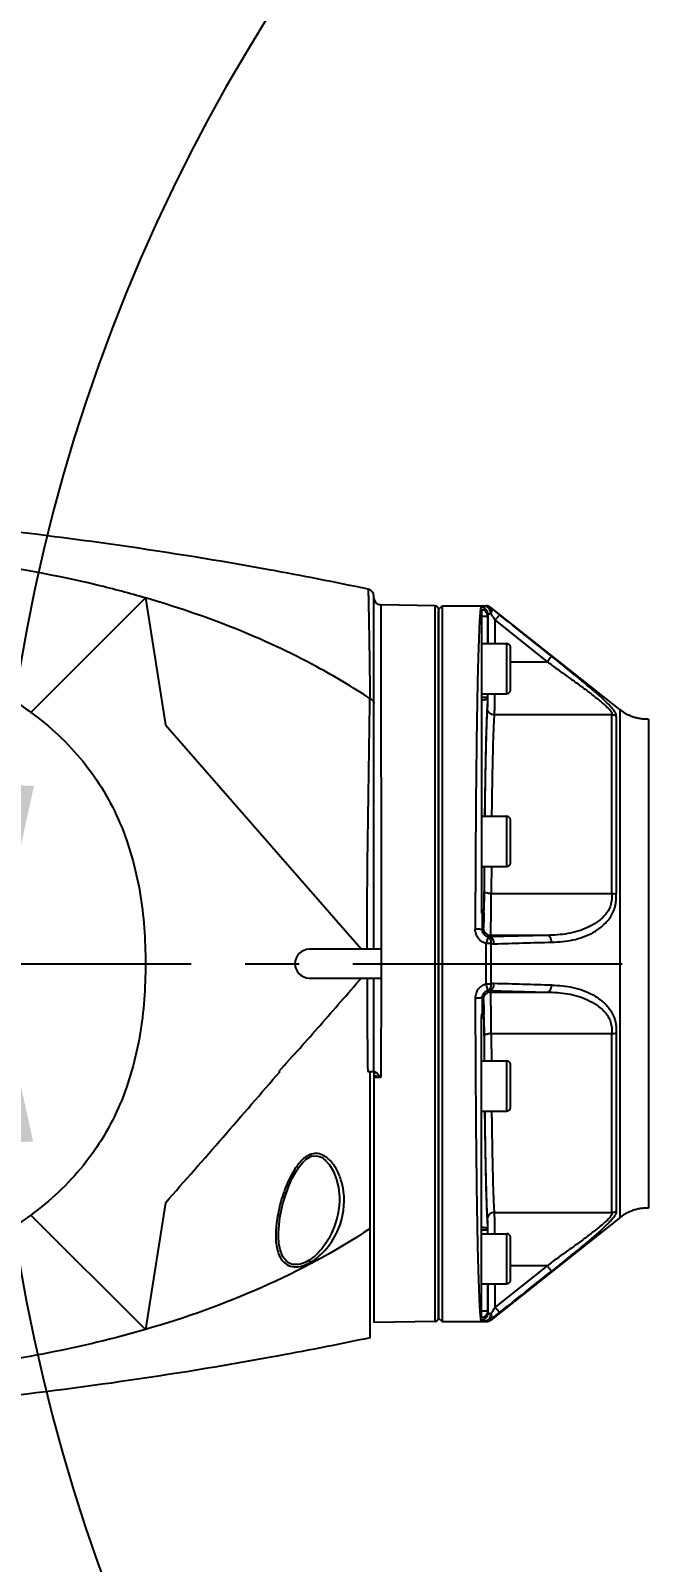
# Model space of a CAD drawing. Header units: millimetres. Extents: x 5828 to 6704, y 123 to 421.
# Drawn here: x 6567.3 to 6571.6, y 218.73 to 229.4 of the extents above; entities that cross this region are included whole.
import ezdxf

# ---------------------------------------------------------------- set-up
doc = ezdxf.new("R2010")
doc.units = ezdxf.units.MM
doc.linetypes.add('CENTER', pattern=[0.6, 0.375, -0.075, 0.075, -0.075])
for name, color, linetype in [('中心线', 7, 'Continuous'), ('外形图', 7, 'Continuous'), ('尺寸标注', 7, 'Continuous'), ('运动范围', 7, 'Continuous')]:
    doc.layers.add(name, color=color, linetype=linetype)
doc.styles.add('微软雅黑', font='msyh.ttc', dxfattribs={"height": 1.5})
doc.dimstyles.new('尺寸标注_1_20比例', dxfattribs={"dimtxt": 1.5, "dimasz": 1.25, "dimexe": 0.5, "dimexo": 0.4, "dimgap": 0.5, "dimtad": 1, "dimdec": 1, "dimlfac": 20, "dimdsep": 46, "dimtxsty": '微软雅黑', "dimcen": 0.09, "dimadec": 0, "dimazin": 0, "dimtp": 0.01, "dimtm": 0.01, "dimtfac": 1, "dimtdec": 1, "dimtofl": 0, "dimtmove": 0, "dimatfit": 3, "dimfxl": 1, "dimtolj": 1, "dimarcsym": 0})

# ---------------------------------------------------------------- blocks, each defined once
blk = doc.blocks.new('*D819')
at = {"layer": 'Defpoints', "color": 0}
for p in [(6584.351, 234.274), (6633.685, 232.46), (6518.548, 222.899), (6579.444, 222.899), (6638.115, 222.899)]:
    blk.add_point(p, dxfattribs=at)
at = {"layer": '尺寸标注', "color": 0, "lineweight": -2}
blk.add_arc((6579.444, 222.899), 12.388, 15.78, 174.2161, dxfattribs=at)
at = {"layer": '尺寸标注', "color": 0}
for points in [[(6591.162, 226.222), (6591.568, 226.315), (6591.644, 225.05)], [(6566.911, 224.158), (6567.327, 224.137), (6567.056, 222.899)]]:
    blk.add_solid(points, dxfattribs=at)
at = {"layer": '尺寸标注', "color": 0, "insert": (6578.253, 236.514), "char_height": 1.5, "attachment_point": 5, "rotation": 4.9981, "style": '微软雅黑'}
blk.add_mtext('\\A1;-\\A1;170%%d', dxfattribs=at)
blk = doc.blocks.new('*D820')
at = {"layer": 'Defpoints', "color": 0}
for p in [(6518.548, 222.899), (6579.444, 222.899), (6638.115, 222.899), (6633.684, 213.335), (6572.633, 212.545)]:
    blk.add_point(p, dxfattribs=at)
at = {"layer": '尺寸标注', "color": 0, "lineweight": -2}
blk.add_arc((6579.444, 222.899), 12.394, 185.7813, 344.2187, dxfattribs=at)
at = {"layer": '尺寸标注', "color": 0}
for points in [[(6567.321, 221.661), (6566.905, 221.64), (6567.05, 222.899)], [(6591.573, 219.482), (6591.167, 219.575), (6591.649, 220.747)]]:
    blk.add_solid(points, dxfattribs=at)
at = {"layer": '尺寸标注', "color": 0, "insert": (6578.475, 211.827), "char_height": 1.5, "attachment_point": 5, "rotation": 355, "style": '微软雅黑'}
blk.add_mtext('\\A1;+\\A1;170%%d', dxfattribs=at)

msp = doc.modelspace()

# ---------------------------------------------------------------- linework, layer by layer
at = {"layer": '中心线', "linetype": 'CENTER', "ltscale": 5}
msp.add_line((6518.5475, 222.8994), (6638.115, 222.8994), dxfattribs=at)
at = {"layer": '外形图', "color": 7, "linetype": 'Continuous'}
for p, q in [((6568.1038, 225.4473), (6567.3063, 224.65)), ((6568.1037, 225.4473), (6568.2437, 224.564)), ((6569.6937, 222.9993), (6569.6937, 225.4588)), ((6569.7428, 225.3985), (6569.7439, 222.9994)), ((6570.1191, 225.3919), (6569.7428, 225.3985)), ((6570.1191, 220.4068), (6570.1191, 225.3919)), ((6570.1437, 225.3674), (6570.1687, 225.3924)), ((6570.1437, 225.3674), (6570.1437, 220.4314)), ((6570.1437, 220.4318), (6570.1437, 225.3551)), ((6570.1687, 225.3924), (6570.1687, 220.4064)), ((6570.1687, 225.3924), (6570.4762, 225.3924)), ((6570.4437, 225.3601), (6570.4437, 223.2676)), ((6570.4762, 225.3872), (6570.4762, 225.3924)), ((6570.5073, 225.3815), (6570.5073, 225.3764)), ((6571.4076, 224.6676), (6570.5073, 225.3815)), ((6570.4854, 225.3173), (6570.4437, 225.3173)), ((6570.4854, 225.3173), (6570.4854, 225.13)), ((6570.4875, 225.3311), (6570.4873, 225.13)), ((6570.5373, 225.13), (6570.5374, 225.2917)), ((6570.5374, 225.2917), (6570.9001, 225.0028)), ((6570.4437, 225.13), (6570.6187, 225.13)), ((6570.6187, 224.78), (6570.6187, 225.13)), ((6570.6437, 224.805), (6570.6437, 225.105)), ((6570.6437, 225.0028), (6570.9001, 225.0028)), ((6570.4437, 224.78), (6570.6187, 224.78)), ((6570.4437, 224.7553), (6570.4854, 224.7553)), ((6570.4854, 224.78), (6570.4854, 224.7553)), ((6571.3501, 224.6318), (6570.5328, 224.6318)), ((6571.3501, 223.3879), (6571.3501, 224.6318)), ((6571.3812, 224.6214), (6571.3812, 223.385)), ((6571.4076, 221.1312), (6571.4076, 224.6676)), ((6571.604, 224.6028), (6571.604, 221.1959)), ((6568.2437, 224.564), (6569.6065, 222.9994)), ((6570.4437, 223.9258), (6570.6187, 223.9258)), ((6570.6187, 223.5758), (6570.6187, 223.9258)), ((6570.6437, 223.6008), (6570.6437, 223.9008)), ((6570.4437, 223.5758), (6570.6187, 223.5758)), ((6570.5105, 223.3879), (6571.3501, 223.3879)), ((6570.4466, 223.2494), (6570.4592, 223.2494)), ((6570.4548, 223.1467), (6570.4491, 223.1353)), ((6570.4992, 223.0856), (6570.5048, 223.0968)), ((6570.9001, 223.0968), (6570.4992, 223.0856)), ((6570.9001, 223.0968), (6570.5048, 223.0968)), ((6569.7437, 222.9994), (6569.2437, 222.9994)), ((6570.4762, 222.7583), (6570.4762, 223.0404)), ((6570.5073, 223.0398), (6570.5073, 222.7589)), ((6569.2437, 222.7994), (6569.7437, 222.7994)), ((6569.6939, 222.1494), (6569.6937, 222.7994)), ((6569.7439, 222.7993), (6569.7428, 222.1074)), ((6570.5048, 222.702), (6570.4992, 222.7131)), ((6570.4992, 222.7131), (6570.9001, 222.702)), ((6570.5048, 222.702), (6570.9001, 222.702)), ((6570.4491, 222.6635), (6570.4548, 222.652)), ((6570.4437, 220.4386), (6570.4437, 222.5311)), ((6570.4592, 222.5494), (6570.4466, 222.5494)), ((6571.3501, 222.4108), (6570.5105, 222.4108)), ((6571.3501, 221.1669), (6571.3501, 222.4108)), ((6571.3812, 222.4137), (6571.3812, 221.1774)), ((6569.0406, 222.1493), (6569.0314, 222.1493)), ((6569.6505, 222.1494), (6569.6938, 222.1494)), ((6569.6687, 220.2942), (6569.6687, 222.1494)), ((6569.6937, 222.1495), (6569.6937, 220.3994)), ((6570.4437, 222.2229), (6570.6187, 222.2229)), ((6570.6187, 221.8729), (6570.6187, 222.2229)), ((6570.6437, 221.8979), (6570.6437, 222.1979)), ((6569.7428, 222.1073), (6569.6937, 222.1073)), ((6570.4437, 221.8729), (6570.6187, 221.8729)), ((6568.2437, 221.2347), (6568.1037, 220.3514)), ((6569.4537, 221.2739), (6569.4537, 221.2732)), ((6568.1038, 220.3514), (6567.3063, 221.1488)), ((6571.4076, 221.1312), (6570.5073, 220.4172)), ((6570.5328, 221.1669), (6571.3501, 221.1669)), ((6569.0293, 221.0272), (6569.0293, 221.0274)), ((6570.4854, 221.0434), (6570.4437, 221.0434)), ((6570.4437, 221.0187), (6570.6187, 221.0187)), ((6570.4854, 221.0434), (6570.4854, 221.0187)), ((6570.6187, 220.6687), (6570.6187, 221.0187)), ((6570.6437, 220.6937), (6570.6437, 220.9937)), ((6570.9001, 220.7959), (6570.5374, 220.5071)), ((6570.9001, 220.7959), (6570.6437, 220.7959)), ((6570.4437, 220.6687), (6570.6187, 220.6687)), ((6570.4854, 220.6687), (6570.4854, 220.4814)), ((6570.4873, 220.6687), (6570.4875, 220.4676)), ((6570.5374, 220.5071), (6570.5373, 220.6687)), ((6570.1437, 220.4314), (6570.1687, 220.4064)), ((6570.4437, 220.4814), (6570.4854, 220.4814)), ((6570.1191, 220.4068), (6569.6937, 220.3994)), ((6570.1687, 220.4064), (6570.4762, 220.4064)), ((6570.4762, 220.4064), (6570.4762, 220.4115)), ((6570.5073, 220.4223), (6570.5073, 220.4172))]:
    msp.add_line(p, q, dxfattribs=at)
for points in [[(6569.0293, 221.0274), (6569.0392, 221.1315), (6569.0603, 221.2287), (6569.0819, 221.2994), (6569.1034, 221.3559), (6569.1255, 221.4044), (6569.148, 221.446), (6569.1713, 221.4819), (6569.1958, 221.5122), (6569.2218, 221.5367), (6569.2499, 221.5542), (6569.2532, 221.5556)], [(6569.2532, 221.5556), (6569.2624, 221.5589), (6569.2962, 221.5617), (6569.328, 221.5509), (6569.357, 221.5296), (6569.3842, 221.4988), (6569.4102, 221.4564), (6569.4319, 221.4041), (6569.4477, 221.3399), (6569.4537, 221.2732)]]:
    msp.add_lwpolyline(points, dxfattribs=at)
for centre, radius, start, end in [((6569.6437, 225.4589), 0.05, 359.98218, 78.11158), ((6569.7437, 225.4485), 0.05, 180, 269), ((6570.1187, 225.3669), 0.025, 0, 89), ((6570.4762, 225.3424), 0.05, 51.58558, 90), ((6570.4762, 225.3372), 0.0501, 51.65977, 90.00437), ((6570.6187, 225.105), 0.025, 0, 90), ((6570.6187, 224.805), 0.025, 270, 0), ((6563.704, 224.8824), 6.7827, 358.92622, 359.12509), ((6570.6187, 223.9008), 0.025, 0, 90), ((6664.0804, 222.9458), 93.6215, 179.613828, 179.801232), ((6656.1819, 222.9552), 85.6725, 179.584083, 179.710623), ((6570.6187, 223.6008), 0.025, 270, 0), ((6570.4938, 223.2856), 0.0501, 180.0423, 226.34527), ((6570.5048, 223.1468), 0.05, 180.05822, 269.96976), ((6569.2437, 222.8994), 0.1, 90, 270), ((6574.6299, 222.8994), 4.8859, 178.82718, 181.1727), ((6570.4964, 223.1375), 0.0519, 260.27597, 273.19401), ((6570.5274, 223.1382), 0.1004, 258.45064, 271.65695), ((6620.2788, 222.8512), 50.6331, 180.05865, 180.7942), ((6570.5048, 222.652), 0.05, 90.03021, 179.94175), ((6570.4964, 222.6613), 0.0519, 86.80422, 99.72592), ((6570.5274, 222.6606), 0.1004, 88.33973, 101.55287), ((6570.5201, 222.5312), 0.0765, 177.21106, 180.03322), ((6570.4939, 222.5131), 0.0503, 164.57894, 178.74616), ((6570.4937, 222.5131), 0.0501, 149.09065, 164.51838), ((6570.4939, 222.513), 0.0503, 133.6546, 149.02949), ((6570.4949, 222.5123), 0.0507, 132.88445, 148.69312), ((6666.457, 222.865), 95.9981, 180.201088, 180.383853), ((6654.6253, 222.8339), 84.1159, 180.288203, 180.417084), ((6479.7493, 299.145), 117.9036, 318.639379, 319.228884), ((6570.6187, 222.1979), 0.025, 0, 90), ((6570.6187, 221.8979), 0.025, 270, 0), ((6569.3989, 221.2631), 0.3414, 116.28351, 116.6945), ((6569.3101, 221.3985), 0.1817, 109.24394, 110.07411), ((6569.699, 221.0044), 0.6887, 175.77884, 178.09181), ((6564.0483, 220.9221), 6.4383, 0.85996, 1.07961), ((6570.6187, 220.9937), 0.025, 0, 90), ((6570.882, 221.7678), 1.8855, 209.66361, 210.20621), ((6570.6187, 220.6937), 0.025, 270, 0), ((6570.1187, 220.4318), 0.025, 271, 0), ((6570.4762, 220.4616), 0.0501, 269.99473, 308.3465), ((6570.4762, 220.4564), 0.05, 270, 308.41442)]:
    msp.add_arc(centre, radius, start, end, dxfattribs=at)
for points, knots in [([(6569.654, 225.5078), (6569.425, 225.556), (6568.5068, 225.736), (6567.5794, 225.8669), (6566.8819, 225.9437)], [0, 0, 0, 0, 0.2500647, 1, 1, 1, 1]), ([(6568.1037, 225.4473), (6567.9926, 225.4795), (6567.5421, 225.5982), (6567.0816, 225.6774), (6566.734, 225.7195)], [0, 0, 0, 0, 0.2483429, 1, 1, 1, 1]), ([(6569.6658, 224.7466), (6569.5463, 224.8255), (6569.0544, 225.1186), (6568.5156, 225.3278), (6568.1037, 225.4473)], [0, 0, 0, 0, 0.2502653, 1, 1, 1, 1]), ([(6569.654, 225.5078), (6569.6537, 225.5078), (6569.6543, 225.506), (6569.6538, 225.5044), (6569.6542, 225.5002), (6569.6542, 225.4949), (6569.6544, 225.4879), (6569.6547, 225.4755), (6569.6551, 225.4562), (6569.6557, 225.4284), (6569.6564, 225.3945), (6569.6572, 225.3547), (6569.6581, 225.309), (6569.659, 225.2574), (6569.6604, 225.1774), (6569.6621, 225.0638), (6569.6641, 224.912), (6569.6652, 224.8039), (6569.6658, 224.7466)], [0, 0, 0, 0, 0.0010115, 0.0040615, 0.009151, 0.0162805, 0.0254481, 0.036649, 0.0651303, 0.1016693, 0.1461643, 0.198509, 0.2586267, 0.3264311, 0.4017432, 0.5740866, 0.774173, 1, 1, 1, 1]), ([(6570.4354, 225.3663), (6570.4351, 225.3634), (6570.4336, 225.3495), (6570.4325, 225.3356), (6570.4317, 225.3245)], [0, 0, 0, 0, 0.2067409, 1, 1, 1, 1]), ([(6570.4375, 225.3809), (6570.4373, 225.3799), (6570.4365, 225.375), (6570.4358, 225.3701), (6570.4354, 225.3663)], [0, 0, 0, 0, 0.2129365, 1, 1, 1, 1]), ([(6570.4762, 225.3872), (6570.4709, 225.387), (6570.4614, 225.3864), (6570.4494, 225.3851), (6570.442, 225.3837), (6570.4385, 225.3823), (6570.4375, 225.3813), (6570.4375, 225.3809)], [0, 0, 0, 0, 0.4054206, 0.7127362, 0.9095871, 0.9664213, 1, 1, 1, 1]), ([(6570.4875, 225.3311), (6570.4874, 225.3376), (6570.4848, 225.3507), (6570.4737, 225.3672), (6570.4571, 225.3783), (6570.444, 225.3809), (6570.4375, 225.3809)], [0, 0, 0, 0, 0.2494408, 0.499195, 0.7494432, 1, 1, 1, 1]), ([(6570.4854, 225.3173), (6570.4854, 225.3256), (6570.4823, 225.3382), (6570.4738, 225.3502), (6570.4678, 225.3559), (6570.4622, 225.3602), (6570.4553, 225.3625), (6570.4492, 225.3633), (6570.4437, 225.362), (6570.4437, 225.3601)], [0, 0, 0, 0, 0.3542852, 0.5327326, 0.6221221, 0.7089932, 0.8345298, 0.9195575, 1, 1, 1, 1]), ([(6570.5068, 225.3387), (6570.5066, 225.3448), (6570.5047, 225.3565), (6570.4982, 225.3719), (6570.4888, 225.3832), (6570.4802, 225.3869), (6570.4762, 225.3872)], [0, 0, 0, 0, 0.2980984, 0.5718376, 0.8049542, 1, 1, 1, 1]), ([(6570.4875, 225.3311), (6570.4876, 225.3334), (6570.4928, 225.3359), (6570.4992, 225.3376), (6570.5041, 225.3384), (6570.5068, 225.3387)], [0, 0, 0, 0, 0.3222272, 0.6177276, 1, 1, 1, 1]), ([(6570.5073, 225.3764), (6570.5091, 225.3747), (6570.5129, 225.3682), (6570.5128, 225.3544), (6570.5093, 225.3442), (6570.5068, 225.3387)], [0, 0, 0, 0, 0.1892226, 0.5445471, 1, 1, 1, 1]), ([(6570.5068, 225.3387), (6570.5094, 225.335), (6570.5198, 225.3194), (6570.5299, 225.3037), (6570.5374, 225.2917)], [0, 0, 0, 0, 0.2420144, 1, 1, 1, 1]), ([(6570.5073, 225.3764), (6570.5121, 225.3728), (6570.5327, 225.3573), (6570.553, 225.3413), (6570.5685, 225.329)], [0, 0, 0, 0, 0.2333386, 1, 1, 1, 1]), ([(6570.4317, 225.3245), (6570.4288, 225.2851), (6570.4243, 225.1879), (6570.4187, 225.0156), (6570.4136, 224.7926), (6570.409, 224.5242), (6570.4052, 224.2169), (6570.401, 223.7511), (6570.3995, 223.3887), (6570.3991, 223.1401)], [0, 0, 0, 0, 0.0542091, 0.1337125, 0.2366195, 0.3604703, 0.5022986, 0.6587084, 1, 1, 1, 1]), ([(6570.4854, 225.3173), (6570.4856, 225.3186), (6570.4862, 225.3232), (6570.4869, 225.3278), (6570.4875, 225.3311)], [0, 0, 0, 0, 0.2861517, 1, 1, 1, 1]), ([(6570.5685, 225.329), (6570.5681, 225.3288), (6570.5672, 225.3277), (6570.5651, 225.3256), (6570.5622, 225.3221), (6570.5584, 225.3175), (6570.5538, 225.312), (6570.5467, 225.3033), (6570.5412, 225.2964), (6570.5374, 225.2917)], [0, 0, 0, 0, 0.0269324, 0.0886121, 0.1831681, 0.3071095, 0.4562906, 0.6256362, 1, 1, 1, 1]), ([(6566.4937, 225.0564), (6566.5656, 225.0319), (6566.7439, 224.9656), (6567.0205, 224.8384), (6567.2146, 224.7173), (6567.3063, 224.65)], [0, 0, 0, 0, 0.2501644, 0.625661, 1, 1, 1, 1]), ([(6570.9312, 225.0402), (6570.9308, 225.0399), (6570.9298, 225.0388), (6570.9278, 225.0366), (6570.9248, 225.0331), (6570.9192, 225.0264), (6570.9109, 225.0162), (6570.9039, 225.0075), (6570.9001, 225.0028)], [0, 0, 0, 0, 0.0285019, 0.0912645, 0.1863791, 0.3103837, 0.6277827, 1, 1, 1, 1]), ([(6571.3812, 224.6214), (6571.3812, 224.6259), (6571.3805, 224.6365), (6571.3717, 224.6537), (6571.3568, 224.6737), (6571.3361, 224.6967), (6571.3109, 224.7219), (6571.2826, 224.7486), (6571.2519, 224.7762), (6571.208, 224.8145), (6571.1504, 224.863), (6571.0543, 224.9419), (6570.9807, 225.0007), (6570.9312, 225.0402)], [0, 0, 0, 0, 0.0216394, 0.0508295, 0.0914977, 0.1422079, 0.2002448, 0.2634209, 0.3302594, 0.3997928, 0.5445233, 0.6942215, 1, 1, 1, 1]), ([(6570.9001, 225.0028), (6570.9235, 224.9849), (6570.9705, 224.9496), (6571.0424, 224.8992), (6571.1127, 224.8488), (6571.1697, 224.8068), (6571.2134, 224.7732), (6571.2446, 224.7487), (6571.2739, 224.725), (6571.3005, 224.7021), (6571.3228, 224.6809), (6571.3378, 224.6644), (6571.3459, 224.6525), (6571.3504, 224.6434), (6571.3511, 224.6361), (6571.3501, 224.6319)], [0, 0, 0, 0, 0.1499311, 0.2992624, 0.4465297, 0.5900246, 0.6595795, 0.7270813, 0.791683, 0.8517328, 0.9052607, 0.9484041, 0.9648603, 0.9782442, 1, 1, 1, 1]), ([(6569.6457, 222.9994), (6569.6456, 223.1601), (6569.6495, 223.7425), (6569.6612, 224.3249), (6569.6658, 224.7466)], [0, 0, 0, 0, 0.27594, 1, 1, 1, 1]), ([(6569.6658, 224.7466), (6569.6697, 224.7445), (6569.6769, 224.7401), (6569.6887, 224.7307), (6569.6937, 224.72), (6569.6937, 224.7133)], [0, 0, 0, 0, 0.2944966, 0.5556537, 1, 1, 1, 1]), ([(6570.4437, 224.7313), (6570.4437, 224.7329), (6570.4466, 224.7351), (6570.4508, 224.7368), (6570.4585, 224.7389), (6570.4705, 224.7406), (6570.4808, 224.7413), (6570.4865, 224.7414)], [0, 0, 0, 0, 0.1061424, 0.197015, 0.3149808, 0.6238059, 1, 1, 1, 1]), ([(6570.4851, 224.7372), (6570.4838, 224.722), (6570.4815, 224.6858), (6570.4771, 224.5909), (6570.4724, 224.4324), (6570.4677, 224.1991), (6570.4653, 224.0244), (6570.4642, 223.9285)], [0, 0, 0, 0, 0.0564988, 0.1345685, 0.3521764, 0.6444329, 1, 1, 1, 1]), ([(6570.4851, 224.7372), (6570.4849, 224.7306), (6570.4845, 224.7115), (6570.4836, 224.6924), (6570.4828, 224.6799)], [0, 0, 0, 0, 0.3443544, 1, 1, 1, 1]), ([(6570.5328, 224.6319), (6570.5338, 224.6491), (6570.5354, 224.6984), (6570.5359, 224.7477), (6570.5362, 224.7797)], [0, 0, 0, 0, 0.3508609, 1, 1, 1, 1]), ([(6567.3063, 224.65), (6567.4405, 224.5515), (6567.6263, 224.3788), (6567.8177, 224.1047), (6567.9688, 223.8062), (6568.0807, 223.4004), (6568.1037, 223.0664), (6568.1037, 222.8997)], [0, 0, 0, 0, 0.2497572, 0.3749235, 0.5000959, 0.7500061, 1, 1, 1, 1]), ([(6570.4828, 224.6799), (6570.4804, 224.6413), (6570.4766, 224.5467), (6570.472, 224.3806), (6570.4679, 224.1684), (6570.4657, 224.0121), (6570.4647, 223.9273)], [0, 0, 0, 0, 0.1542037, 0.3772136, 0.6620906, 1, 1, 1, 1]), ([(6570.5328, 224.6318), (6570.5263, 224.6318), (6570.5133, 224.6343), (6570.4967, 224.645), (6570.4855, 224.6609), (6570.4828, 224.6737), (6570.4828, 224.6799)], [0, 0, 0, 0, 0.2542204, 0.506115, 0.7544611, 1, 1, 1, 1]), ([(6570.5151, 223.9281), (6570.5161, 224.0072), (6570.5182, 224.1531), (6570.5222, 224.3514), (6570.5267, 224.5068), (6570.5305, 224.5955), (6570.5328, 224.6318)], [0, 0, 0, 0, 0.3374082, 0.6218125, 0.8448511, 1, 1, 1, 1]), ([(6571.3812, 224.6214), (6571.3746, 224.6264), (6571.3639, 224.6309), (6571.3529, 224.6318), (6571.3501, 224.6318)], [0, 0, 0, 0, 0.7471739, 1, 1, 1, 1]), ([(6571.604, 224.6029), (6571.5965, 224.6027), (6571.5807, 224.6022), (6571.5554, 224.6039), (6571.5281, 224.6089), (6571.4997, 224.6167), (6571.4723, 224.6273), (6571.4474, 224.6395), (6571.4261, 224.6532), (6571.4137, 224.663), (6571.4077, 224.6677)], [0, 0, 0, 0, 0.1069575, 0.2246427, 0.35817, 0.5000248, 0.6418696, 0.7753757, 0.8930455, 1, 1, 1, 1]), ([(6570.4615, 223.5774), (6570.4614, 223.5629), (6570.461, 223.5043), (6570.4607, 223.4457), (6570.4605, 223.4015)], [0, 0, 0, 0, 0.2468737, 1, 1, 1, 1]), ([(6570.4605, 223.4015), (6570.4604, 223.39), (6570.4602, 223.3463), (6570.4599, 223.3027), (6570.4595, 223.2706)], [0, 0, 0, 0, 0.2648224, 1, 1, 1, 1]), ([(6570.5105, 223.3879), (6570.5042, 223.388), (6570.4924, 223.3886), (6570.4786, 223.3909), (6570.4695, 223.3938), (6570.4642, 223.3963), (6570.4606, 223.3993), (6570.4605, 223.4015)], [0, 0, 0, 0, 0.3535372, 0.6587456, 0.7808309, 0.8780721, 1, 1, 1, 1]), ([(6570.5048, 223.0968), (6570.5054, 223.0983), (6570.5064, 223.1045), (6570.5069, 223.1189), (6570.5078, 223.1434), (6570.5086, 223.1777), (6570.5093, 223.2207), (6570.51, 223.2918), (6570.5103, 223.3484), (6570.5105, 223.388)], [0, 0, 0, 0, 0.0163901, 0.0634787, 0.1494089, 0.2682243, 0.417195, 0.5923665, 1, 1, 1, 1]), ([(6571.3501, 223.388), (6571.3507, 223.3738), (6571.3498, 223.3458), (6571.3426, 223.3048), (6571.3256, 223.2681), (6571.3023, 223.2368), (6571.2753, 223.2102), (6571.236, 223.18), (6571.1823, 223.1501), (6571.1139, 223.1244), (6571.0201, 223.1018), (6570.9478, 223.0984), (6570.9001, 223.0968)], [0, 0, 0, 0, 0.0707709, 0.1400758, 0.2067693, 0.2711063, 0.3340726, 0.3961947, 0.5185682, 0.639995, 0.7611485, 1, 1, 1, 1]), ([(6570.9312, 223.0495), (6570.9808, 223.0502), (6571.0558, 223.0561), (6571.1519, 223.084), (6571.2211, 223.1156), (6571.2743, 223.1517), (6571.3123, 223.1876), (6571.338, 223.2188), (6571.3592, 223.2548), (6571.3711, 223.2884), (6571.3776, 223.3169), (6571.3797, 223.3394), (6571.3805, 223.3622), (6571.3811, 223.3774), (6571.3812, 223.385)], [0, 0, 0, 0, 0.2360859, 0.3547768, 0.4746587, 0.5966467, 0.6590148, 0.7227234, 0.788385, 0.8565787, 0.8916799, 0.927535, 0.9638068, 1, 1, 1, 1]), ([(6571.3501, 223.3879), (6571.3529, 223.3879), (6571.3633, 223.3877), (6571.3737, 223.3866), (6571.3812, 223.385)], [0, 0, 0, 0, 0.2670717, 1, 1, 1, 1]), ([(6570.4466, 223.2494), (6570.4459, 223.2504), (6570.4451, 223.2532), (6570.444, 223.2593), (6570.4437, 223.2643), (6570.4437, 223.2676)], [0, 0, 0, 0, 0.2029744, 0.4627197, 1, 1, 1, 1]), ([(6570.4592, 223.2494), (6570.4589, 223.2343), (6570.4584, 223.2083), (6570.4575, 223.1758), (6570.4565, 223.1568), (6570.4557, 223.1484), (6570.4548, 223.1467)], [0, 0, 0, 0, 0.4392964, 0.7613336, 0.944784, 1, 1, 1, 1]), ([(6570.4592, 223.2494), (6570.4592, 223.2494), (6570.4596, 223.2494), (6570.4601, 223.2494), (6570.4605, 223.2494)], [0, 0, 0, 0, 0.0960839, 1, 1, 1, 1]), ([(6570.4491, 223.1353), (6570.449, 223.1357), (6570.4474, 223.1365), (6570.4446, 223.1373), (6570.4399, 223.138), (6570.4337, 223.1387), (6570.4263, 223.1393), (6570.4146, 223.1399), (6570.4054, 223.1401), (6570.3991, 223.1401)], [0, 0, 0, 0, 0.0285584, 0.0893149, 0.1829725, 0.3067279, 0.4560909, 0.6256988, 1, 1, 1, 1]), ([(6570.4762, 223.0404), (6570.4653, 223.0431), (6570.444, 223.0522), (6570.4188, 223.0757), (6570.4027, 223.1061), (6570.3991, 223.1288), (6570.3991, 223.1401)], [0, 0, 0, 0, 0.2503858, 0.500579, 0.7504786, 1, 1, 1, 1]), ([(6570.4876, 223.0863), (6570.4768, 223.0888), (6570.4565, 223.1016), (6570.4491, 223.1243), (6570.4491, 223.1353)], [0, 0, 0, 0, 0.5032751, 1, 1, 1, 1]), ([(6570.9312, 223.0495), (6570.9309, 223.0556), (6570.929, 223.0672), (6570.9224, 223.0823), (6570.9127, 223.0933), (6570.9041, 223.0966), (6570.9001, 223.0968)], [0, 0, 0, 0, 0.2987401, 0.57125, 0.8032998, 1, 1, 1, 1]), ([(6570.4876, 223.0863), (6570.4874, 223.0859), (6570.4871, 223.0846), (6570.4863, 223.0819), (6570.4852, 223.0776), (6570.4831, 223.0695), (6570.4801, 223.0569), (6570.4776, 223.0462), (6570.4762, 223.0404)], [0, 0, 0, 0, 0.0255326, 0.086046, 0.1796879, 0.3030732, 0.6220795, 1, 1, 1, 1]), ([(6570.5073, 223.0398), (6570.505, 223.0399), (6570.4946, 223.0403), (6570.4843, 223.0404), (6570.4762, 223.0404)], [0, 0, 0, 0, 0.2244596, 1, 1, 1, 1]), ([(6570.4876, 223.0863), (6570.491, 223.0853), (6570.4978, 223.0809), (6570.5044, 223.0698), (6570.5078, 223.0556), (6570.5078, 223.0452), (6570.5073, 223.0398)], [0, 0, 0, 0, 0.197323, 0.4279132, 0.6988461, 1, 1, 1, 1]), ([(6570.5303, 223.0378), (6570.53, 223.044), (6570.5282, 223.0557), (6570.5216, 223.071), (6570.512, 223.0821), (6570.5033, 223.0854), (6570.4992, 223.0856)], [0, 0, 0, 0, 0.2987233, 0.5714871, 0.8036096, 1, 1, 1, 1]), ([(6568.1037, 222.8997), (6568.1038, 222.733), (6568.0808, 222.3988), (6567.9689, 221.9929), (6567.8179, 221.6943), (6567.6264, 221.4201), (6567.4406, 221.2473), (6567.3063, 221.1488)], [0, 0, 0, 0, 0.2499937, 0.499904, 0.6250766, 0.7502429, 1, 1, 1, 1]), ([(6569.0314, 222.1493), (6569.0802, 222.2027), (6569.1776, 222.3094), (6569.3214, 222.4718), (6569.4638, 222.6357), (6569.5592, 222.7447), (6569.6067, 222.7994)], [0, 0, 0, 0, 0.2496992, 0.4995512, 0.7496694, 1, 1, 1, 1]), ([(6570.4762, 222.7583), (6570.4652, 222.7557), (6570.444, 222.7465), (6570.4188, 222.723), (6570.4027, 222.6926), (6570.3991, 222.6699), (6570.3991, 222.6586)], [0, 0, 0, 0, 0.250464, 0.5005849, 0.7504576, 1, 1, 1, 1]), ([(6570.4491, 222.6635), (6570.4491, 222.6744), (6570.4565, 222.6971), (6570.4768, 222.7099), (6570.4876, 222.7125)], [0, 0, 0, 0, 0.4968873, 1, 1, 1, 1]), ([(6570.4762, 222.7583), (6570.479, 222.7583), (6570.4894, 222.7584), (6570.4997, 222.7586), (6570.5073, 222.7589)], [0, 0, 0, 0, 0.2683773, 1, 1, 1, 1]), ([(6570.4876, 222.7125), (6570.4874, 222.7128), (6570.4871, 222.7142), (6570.4863, 222.7169), (6570.4852, 222.7211), (6570.4831, 222.7293), (6570.4801, 222.7418), (6570.4776, 222.7525), (6570.4762, 222.7583)], [0, 0, 0, 0, 0.0255342, 0.086063, 0.1797539, 0.3031838, 0.6221701, 1, 1, 1, 1]), ([(6570.5073, 222.7589), (6570.5078, 222.7535), (6570.5078, 222.7431), (6570.5044, 222.7289), (6570.4978, 222.7179), (6570.491, 222.7134), (6570.4876, 222.7125)], [0, 0, 0, 0, 0.3011659, 0.5721041, 0.80269, 1, 1, 1, 1]), ([(6570.4992, 222.7131), (6570.5033, 222.7133), (6570.512, 222.7167), (6570.5216, 222.7278), (6570.5282, 222.7431), (6570.53, 222.7548), (6570.5303, 222.7609)], [0, 0, 0, 0, 0.1963049, 0.4282922, 0.7011621, 1, 1, 1, 1]), ([(6570.5105, 222.4108), (6570.5103, 222.4504), (6570.51, 222.5069), (6570.5093, 222.578), (6570.5086, 222.621), (6570.5078, 222.6553), (6570.507, 222.6798), (6570.5064, 222.6943), (6570.5054, 222.7004), (6570.5048, 222.7019)], [0, 0, 0, 0, 0.4076319, 0.5828061, 0.7317778, 0.8505907, 0.9365212, 0.9836119, 1, 1, 1, 1]), ([(6570.9001, 222.702), (6570.9041, 222.7022), (6570.9127, 222.7055), (6570.9224, 222.7164), (6570.929, 222.7316), (6570.9309, 222.7431), (6570.9312, 222.7492)], [0, 0, 0, 0, 0.1966171, 0.428536, 0.7011488, 1, 1, 1, 1]), ([(6570.9001, 222.7019), (6570.9478, 222.7003), (6571.02, 222.6969), (6571.1137, 222.6744), (6571.1822, 222.6488), (6571.2466, 222.6126), (6571.3052, 222.5639), (6571.3472, 222.4942), (6571.3518, 222.4386), (6571.3501, 222.4108)], [0, 0, 0, 0, 0.2389626, 0.3601585, 0.4816923, 0.6042077, 0.7292585, 0.8601069, 1, 1, 1, 1]), ([(6570.9312, 222.7492), (6570.9808, 222.7486), (6571.0558, 222.7427), (6571.1519, 222.7147), (6571.2211, 222.6831), (6571.2853, 222.6395), (6571.3314, 222.5912), (6571.3553, 222.5501), (6571.3662, 222.5241), (6571.3726, 222.5034), (6571.377, 222.4855), (6571.379, 222.4707), (6571.3798, 222.4556), (6571.3798, 222.4365), (6571.3808, 222.4213), (6571.3812, 222.4137)], [0, 0, 0, 0, 0.2361295, 0.3548423, 0.4747492, 0.5967589, 0.722605, 0.7883222, 0.8220969, 0.8565249, 0.891583, 0.9093972, 0.9274932, 0.963947, 1, 1, 1, 1]), ([(6570.4491, 222.6635), (6570.449, 222.663), (6570.4474, 222.6622), (6570.4446, 222.6615), (6570.4399, 222.6607), (6570.4337, 222.66), (6570.4263, 222.6594), (6570.4146, 222.6588), (6570.4054, 222.6587), (6570.3991, 222.6586)], [0, 0, 0, 0, 0.028558, 0.089314, 0.1829712, 0.3067268, 0.4560901, 0.6256984, 1, 1, 1, 1]), ([(6570.3991, 222.6586), (6570.3995, 222.4101), (6570.401, 222.0476), (6570.4052, 221.5819), (6570.409, 221.2745), (6570.4136, 221.0061), (6570.4187, 220.7831), (6570.4243, 220.6109), (6570.4288, 220.5136), (6570.4317, 220.4742)], [0, 0, 0, 0, 0.3412914, 0.4977011, 0.6395294, 0.7633803, 0.8662873, 0.9457908, 1, 1, 1, 1]), ([(6570.4548, 222.652), (6570.4557, 222.6503), (6570.4565, 222.642), (6570.4575, 222.623), (6570.4584, 222.5905), (6570.4589, 222.5644), (6570.4592, 222.5494)], [0, 0, 0, 0, 0.0551558, 0.2385568, 0.5606959, 1, 1, 1, 1]), ([(6570.4437, 222.5349), (6570.4439, 222.5376), (6570.4445, 222.5424), (6570.4454, 222.5475), (6570.4466, 222.5494)], [0, 0, 0, 0, 0.5462663, 1, 1, 1, 1]), ([(6570.4605, 222.5494), (6570.4603, 222.5494), (6570.4599, 222.5494), (6570.4594, 222.5494), (6570.4592, 222.5494)], [0, 0, 0, 0, 0.4057363, 1, 1, 1, 1]), ([(6570.4595, 222.5281), (6570.4596, 222.5181), (6570.4601, 222.4745), (6570.4603, 222.4309), (6570.4605, 222.3972)], [0, 0, 0, 0, 0.2288164, 1, 1, 1, 1]), ([(6570.5105, 222.4108), (6570.5042, 222.4108), (6570.4924, 222.4101), (6570.4786, 222.4079), (6570.4695, 222.405), (6570.4642, 222.4025), (6570.4606, 222.3994), (6570.4605, 222.3972)], [0, 0, 0, 0, 0.3535225, 0.6587258, 0.7808134, 0.8780598, 1, 1, 1, 1]), ([(6570.4605, 222.3972), (6570.4606, 222.3824), (6570.4609, 222.3238), (6570.4612, 222.2652), (6570.4615, 222.2214)], [0, 0, 0, 0, 0.2529336, 1, 1, 1, 1]), ([(6571.3812, 222.4137), (6571.3789, 222.4132), (6571.3686, 222.4114), (6571.3582, 222.4108), (6571.3501, 222.4108)], [0, 0, 0, 0, 0.2267226, 1, 1, 1, 1]), ([(6569.6937, 222.1491), (6569.6937, 222.1485), (6569.6956, 222.1472), (6569.6972, 222.1466), (6569.6985, 222.1462)], [0, 0, 0, 0, 0.3160477, 1, 1, 1, 1]), ([(6569.7428, 222.1073), (6569.7373, 222.1137), (6569.7268, 222.1254), (6569.7155, 222.1365), (6569.7096, 222.1408)], [0, 0, 0, 0, 0.5332601, 1, 1, 1, 1]), ([(6569.7087, 222.1189), (6569.7115, 222.1181), (6569.723, 222.1146), (6569.7343, 222.1105), (6569.7428, 222.1073)], [0, 0, 0, 0, 0.2446412, 1, 1, 1, 1]), ([(6570.4642, 221.8703), (6570.4653, 221.7744), (6570.4677, 221.5997), (6570.4724, 221.3663), (6570.4771, 221.2079), (6570.4815, 221.113), (6570.4838, 221.0768), (6570.4851, 221.0616)], [0, 0, 0, 0, 0.3555672, 0.6478238, 0.8654316, 0.9435012, 1, 1, 1, 1]), ([(6570.4647, 221.8715), (6570.4657, 221.7867), (6570.4679, 221.6304), (6570.472, 221.4182), (6570.4766, 221.2521), (6570.4804, 221.1575), (6570.4828, 221.1188)], [0, 0, 0, 0, 0.3379099, 0.622787, 0.8457966, 1, 1, 1, 1]), ([(6570.5328, 221.1669), (6570.5305, 221.2033), (6570.5267, 221.292), (6570.5222, 221.4474), (6570.5182, 221.6456), (6570.5161, 221.7915), (6570.5151, 221.8707)], [0, 0, 0, 0, 0.1551489, 0.3781876, 0.6625918, 1, 1, 1, 1]), ([(6569.2456, 221.5681), (6569.234, 221.5623), (6569.2114, 221.5494), (6569.1833, 221.5227), (6569.1593, 221.4931), (6569.1312, 221.4515), (6569.1022, 221.3966), (6569.0647, 221.307), (6569.0308, 221.1936), (6569.0155, 221.1008), (6569.0122, 221.0551)], [0, 0, 0, 0, 0.0668236, 0.1329059, 0.1983842, 0.2632006, 0.3912979, 0.5174533, 0.7636562, 1, 1, 1, 1]), ([(6569.2478, 221.5692), (6569.2486, 221.5672), (6569.2499, 221.5637), (6569.252, 221.5593), (6569.2523, 221.557), (6569.2534, 221.5558), (6569.2532, 221.5556)], [0, 0, 0, 0, 0.4493949, 0.7706457, 0.9479532, 1, 1, 1, 1]), ([(6569.4825, 221.3134), (6569.4788, 221.3409), (6569.4665, 221.3958), (6569.4383, 221.461), (6569.4063, 221.5092), (6569.376, 221.5424), (6569.3378, 221.5694), (6569.3062, 221.5778), (6569.2902, 221.5777)], [0, 0, 0, 0, 0.2369667, 0.4792077, 0.6036327, 0.7310189, 0.8626812, 1, 1, 1, 1]), ([(6569.2526, 220.8192), (6569.3384, 220.8703), (6569.466, 221.0291), (6569.4944, 221.2251), (6569.4825, 221.3134)], [0, 0, 0, 0, 0.5282879, 1, 1, 1, 1]), ([(6569.4537, 221.2732), (6569.455, 221.1931), (6569.4291, 221.0677), (6569.3445, 220.9223), (6569.2813, 220.8587), (6569.2437, 220.8347)], [0, 0, 0, 0, 0.4783921, 0.7334579, 1, 1, 1, 1]), ([(6571.3812, 221.1774), (6571.3812, 221.1729), (6571.3805, 221.1622), (6571.3717, 221.145), (6571.3568, 221.125), (6571.3361, 221.102), (6571.3109, 221.0768), (6571.2826, 221.0501), (6571.2519, 221.0225), (6571.208, 220.9842), (6571.1504, 220.9357), (6571.0543, 220.8569), (6570.9807, 220.798), (6570.9312, 220.7586)], [0, 0, 0, 0, 0.0216389, 0.0508299, 0.0914991, 0.1422096, 0.2002452, 0.2634202, 0.330259, 0.3997928, 0.5445235, 0.6942217, 1, 1, 1, 1]), ([(6571.3501, 221.1669), (6571.3529, 221.1669), (6571.3639, 221.1678), (6571.3746, 221.1724), (6571.3812, 221.1774)], [0, 0, 0, 0, 0.2528227, 1, 1, 1, 1]), ([(6571.604, 221.1958), (6571.5965, 221.196), (6571.5807, 221.1965), (6571.5554, 221.1949), (6571.5281, 221.1899), (6571.4997, 221.182), (6571.4723, 221.1715), (6571.4474, 221.1592), (6571.4261, 221.1456), (6571.4137, 221.1357), (6571.4077, 221.1311)], [0, 0, 0, 0, 0.1069575, 0.2246427, 0.35817, 0.5000248, 0.6418696, 0.7753757, 0.8930455, 1, 1, 1, 1]), ([(6567.3063, 221.1488), (6567.2452, 221.1039), (6567.0864, 220.9991), (6566.8147, 220.8613), (6566.6016, 220.7791), (6566.4937, 220.7423)], [0, 0, 0, 0, 0.2495838, 0.624663, 1, 1, 1, 1]), ([(6570.5328, 221.1669), (6570.5263, 221.1669), (6570.5133, 221.1644), (6570.4967, 221.1537), (6570.4855, 221.1378), (6570.4828, 221.1251), (6570.4828, 221.1188)], [0, 0, 0, 0, 0.2542202, 0.5061149, 0.7544614, 1, 1, 1, 1]), ([(6570.4828, 221.1188), (6570.483, 221.1155), (6570.4842, 221.0965), (6570.4847, 221.0774), (6570.4851, 221.0616)], [0, 0, 0, 0, 0.1723006, 1, 1, 1, 1]), ([(6570.5362, 221.0191), (6570.5359, 221.0511), (6570.5354, 221.1003), (6570.5338, 221.1496), (6570.5328, 221.1669)], [0, 0, 0, 0, 0.649153, 1, 1, 1, 1]), ([(6571.3501, 221.1669), (6571.3508, 221.1626), (6571.3497, 221.1521), (6571.3394, 221.1363), (6571.323, 221.1179), (6571.3005, 221.0967), (6571.274, 221.0739), (6571.2447, 221.0501), (6571.2135, 221.0256), (6571.1698, 220.9921), (6571.1128, 220.95), (6571.0424, 220.8996), (6570.9705, 220.8492), (6570.9236, 220.8138), (6570.9001, 220.7959)], [0, 0, 0, 0, 0.0217016, 0.0514001, 0.0943726, 0.1476831, 0.2080249, 0.2725648, 0.3399472, 0.4095327, 0.5531507, 0.7005146, 0.8499534, 1, 1, 1, 1]), ([(6569.6686, 221.0558), (6569.4299, 220.897), (6568.9216, 220.6239), (6568.3794, 220.4313), (6568.1038, 220.3514)], [0, 0, 0, 0, 0.4997918, 1, 1, 1, 1]), ([(6569.0107, 221.0273), (6569.0095, 220.993), (6569.0116, 220.9418), (6569.0288, 220.8773), (6569.051, 220.8341), (6569.0875, 220.7995), (6569.1397, 220.7843), (6569.1978, 220.7922), (6569.2343, 220.8095), (6569.2526, 220.8192)], [0, 0, 0, 0, 0.245863, 0.3628915, 0.4762961, 0.589811, 0.7127874, 0.8517996, 1, 1, 1, 1]), ([(6569.2437, 220.8347), (6569.2282, 220.8249), (6569.1964, 220.8087), (6569.1455, 220.7994), (6569.0988, 220.8132), (6569.0665, 220.8454), (6569.0468, 220.8858), (6569.0311, 220.9466), (6569.0287, 220.9948), (6569.0293, 221.0272)], [0, 0, 0, 0, 0.1437925, 0.2774332, 0.3963894, 0.5092895, 0.6248504, 0.745445, 1, 1, 1, 1]), ([(6570.4865, 221.0573), (6570.4808, 221.0575), (6570.4705, 221.0581), (6570.4585, 221.0598), (6570.4508, 221.0619), (6570.4466, 221.0636), (6570.4437, 221.0659), (6570.4437, 221.0675)], [0, 0, 0, 0, 0.3762393, 0.6850705, 0.803012, 0.8938631, 1, 1, 1, 1]), ([(6570.9001, 220.7959), (6570.9039, 220.7912), (6570.9109, 220.7825), (6570.9192, 220.7723), (6570.9248, 220.7657), (6570.9277, 220.7621), (6570.9298, 220.76), (6570.9308, 220.7588), (6570.9312, 220.7586)], [0, 0, 0, 0, 0.3720809, 0.6893796, 0.8134578, 0.9086652, 0.9714744, 1, 1, 1, 1]), ([(6570.4317, 220.4742), (6570.432, 220.4701), (6570.433, 220.4562), (6570.4342, 220.4423), (6570.4354, 220.4324)], [0, 0, 0, 0, 0.293187, 1, 1, 1, 1]), ([(6570.4354, 220.4324), (6570.4356, 220.431), (6570.4362, 220.4262), (6570.4368, 220.4213), (6570.4375, 220.4179)], [0, 0, 0, 0, 0.287088, 1, 1, 1, 1]), ([(6570.4875, 220.4676), (6570.4874, 220.4612), (6570.4848, 220.4481), (6570.4737, 220.4316), (6570.4571, 220.4205), (6570.444, 220.4179), (6570.4375, 220.4179)], [0, 0, 0, 0, 0.2494408, 0.499195, 0.7494432, 1, 1, 1, 1]), ([(6570.4854, 220.4814), (6570.4854, 220.4732), (6570.4823, 220.4605), (6570.4738, 220.4486), (6570.4678, 220.4428), (6570.4622, 220.4386), (6570.4553, 220.4362), (6570.4492, 220.4355), (6570.4437, 220.4368), (6570.4437, 220.4386)], [0, 0, 0, 0, 0.354378, 0.5328638, 0.6222783, 0.7090521, 0.8345217, 0.919555, 1, 1, 1, 1]), ([(6570.5068, 220.46), (6570.5066, 220.4539), (6570.5047, 220.4422), (6570.4982, 220.4268), (6570.4888, 220.4155), (6570.4802, 220.4118), (6570.4762, 220.4115)], [0, 0, 0, 0, 0.2980649, 0.571721, 0.8048766, 1, 1, 1, 1]), ([(6570.4875, 220.4676), (6570.4873, 220.4686), (6570.4865, 220.4732), (6570.4859, 220.4778), (6570.4854, 220.4814)], [0, 0, 0, 0, 0.2138551, 1, 1, 1, 1]), ([(6570.5068, 220.46), (6570.5041, 220.4604), (6570.4992, 220.4612), (6570.4928, 220.4628), (6570.4876, 220.4653), (6570.4875, 220.4676)], [0, 0, 0, 0, 0.3822544, 0.6777882, 1, 1, 1, 1]), ([(6570.5374, 220.5071), (6570.5349, 220.5031), (6570.5249, 220.4873), (6570.5147, 220.4716), (6570.5068, 220.46)], [0, 0, 0, 0, 0.2546904, 1, 1, 1, 1]), ([(6570.5068, 220.46), (6570.5086, 220.4563), (6570.513, 220.4447), (6570.5137, 220.4283), (6570.5073, 220.4223)], [0, 0, 0, 0, 0.3216486, 1, 1, 1, 1]), ([(6570.5073, 220.4223), (6570.5121, 220.4259), (6570.5327, 220.4415), (6570.553, 220.4574), (6570.5685, 220.4697)], [0, 0, 0, 0, 0.2333228, 1, 1, 1, 1]), ([(6570.5374, 220.5071), (6570.5412, 220.5023), (6570.5467, 220.4955), (6570.5538, 220.4868), (6570.5584, 220.4812), (6570.5622, 220.4767), (6570.5651, 220.4732), (6570.5672, 220.4711), (6570.5681, 220.4699), (6570.5685, 220.4697)], [0, 0, 0, 0, 0.3742224, 0.5434797, 0.6926471, 0.816665, 0.9113164, 0.9730435, 1, 1, 1, 1]), ([(6568.1037, 220.3515), (6567.8815, 220.2871), (6567.4282, 220.1786), (6566.9679, 220.1076), (6566.7357, 220.0795)], [0, 0, 0, 0, 0.4973042, 1, 1, 1, 1]), ([(6570.4375, 220.4179), (6570.4375, 220.4174), (6570.4385, 220.4165), (6570.442, 220.4151), (6570.4494, 220.4137), (6570.4614, 220.4124), (6570.4709, 220.4118), (6570.4762, 220.4115)], [0, 0, 0, 0, 0.0335741, 0.0904049, 0.2873579, 0.5946484, 1, 1, 1, 1]), ([(6569.6687, 220.2941), (6569.4387, 220.2454), (6568.5162, 220.0641), (6567.5844, 219.9324), (6566.8837, 219.8553)], [0, 0, 0, 0, 0.2500682, 1, 1, 1, 1])]:
    msp.add_open_spline(points, degree=3, knots=knots, dxfattribs=at)
for points in [[(6570.9312, 225.0402), (6570.8103, 225.1365), (6570.6894, 225.2328), (6570.5685, 225.329)], [(6570.4851, 224.7372), (6570.4852, 224.7387), (6570.4857, 224.7402), (6570.4865, 224.7414)], [(6570.4865, 224.7414), (6570.4858, 224.746), (6570.4854, 224.7507), (6570.4854, 224.7553)], [(6570.4457, 223.2741), (6570.4448, 223.2776), (6570.4442, 223.2813), (6570.4439, 223.285)], [(6570.4493, 223.2494), (6570.4464, 223.255), (6570.4445, 223.2613), (6570.4439, 223.2676)], [(6570.4516, 223.2603), (6570.449, 223.2646), (6570.447, 223.2693), (6570.4457, 223.2741)], [(6570.4491, 223.1353), (6570.4492, 223.1733), (6570.4492, 223.2113), (6570.4493, 223.2494)], [(6570.4605, 223.2494), (6570.457, 223.2526), (6570.454, 223.2563), (6570.4516, 223.2603)], [(6570.4605, 223.2494), (6570.4597, 223.2564), (6570.4595, 223.2635), (6570.4595, 223.2706)], [(6570.5303, 223.0378), (6570.6639, 223.042), (6570.7976, 223.0454), (6570.9312, 223.0495)], [(6570.9312, 222.7492), (6570.7976, 222.7533), (6570.6639, 222.7568), (6570.5303, 222.7609)], [(6570.4493, 222.5494), (6570.4492, 222.5874), (6570.4492, 222.6254), (6570.4491, 222.6635)], [(6570.4493, 222.5494), (6570.4464, 222.5437), (6570.4445, 222.5374), (6570.4439, 222.5311)], [(6570.4439, 222.5142), (6570.4442, 222.5178), (6570.4448, 222.5213), (6570.4458, 222.5248)], [(6570.4458, 222.5248), (6570.4471, 222.5296), (6570.4491, 222.5343), (6570.4517, 222.5386)], [(6570.4595, 222.5281), (6570.4595, 222.5352), (6570.4597, 222.5423), (6570.4605, 222.5494)], [(6569.7011, 222.1455), (6569.7005, 222.1416), (6569.6992, 222.1379), (6569.6972, 222.1346)], [(6569.6985, 222.1462), (6569.6993, 222.1459), (6569.7002, 222.1457), (6569.7011, 222.1455)], [(6569.7047, 222.144), (6569.7035, 222.1446), (6569.7023, 222.1451), (6569.7011, 222.1455)], [(6569.7096, 222.1408), (6569.708, 222.142), (6569.7064, 222.1431), (6569.7047, 222.144)], [(6569.6972, 222.1346), (6569.6962, 222.133), (6569.695, 222.1316), (6569.6937, 222.1302)], [(6569.6937, 222.1227), (6569.6987, 222.1217), (6569.7037, 222.1203), (6569.7087, 222.1189)], [(6569.2902, 221.5777), (6569.2766, 221.5777), (6569.263, 221.5745), (6569.2502, 221.5701)], [(6570.4865, 221.0573), (6570.4857, 221.0586), (6570.4852, 221.0601), (6570.4851, 221.0616)], [(6570.4854, 221.0434), (6570.4854, 221.0481), (6570.4858, 221.0527), (6570.4865, 221.0573)], [(6570.5685, 220.4697), (6570.6894, 220.566), (6570.8103, 220.6623), (6570.9312, 220.7586)]]:
    msp.add_open_spline(points, degree=3, dxfattribs=at)
at = {"layer": '运动范围'}
msp.add_arc((6579.472, 222.9006), 55.0498, 10, 349.99357, dxfattribs=at)

# ---------------------------------------------------------------- dimensions: what is measured, and where the dimension line sits
at = {"layer": '尺寸标注'}
for base, line2, text, picture, middle in [((6584.3508, 234.274), ((6633.6855, 232.4599), (6579.4437, 222.8994)), '\\A1;-<>', '*D819', (6578.253, 236.5144)), ((6572.6333, 212.5447), ((6579.4437, 222.8994), (6633.6844, 213.3353)), '\\A1;+<>', '*D820', (6578.475, 211.8272))]:
    dim = msp.add_angular_dim_2l(base=base, line1=((6518.5475, 222.8994), (6638.115, 222.8994)), line2=line2, text=text, dimstyle='尺寸标注_1_20比例', override={"dimtxsty": '微软雅黑'}, dxfattribs=at)
    dim.commit()
    dim.dimension.update_dxf_attribs({"geometry": picture, "text_midpoint": middle})

doc.saveas('drawing.dxf')
